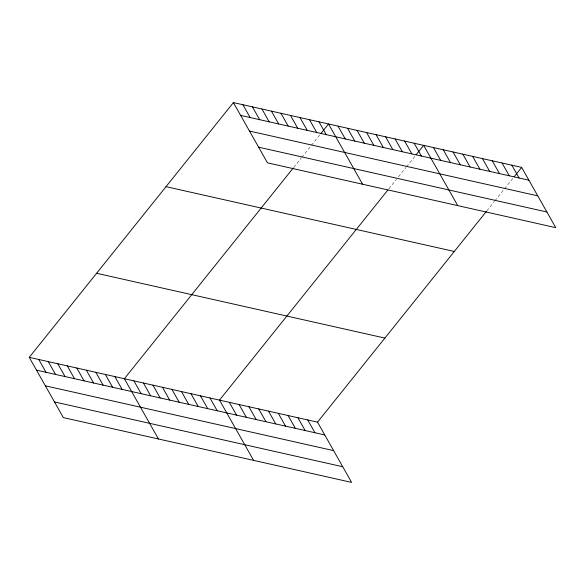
<?xml version="1.0" encoding="UTF-8"?>
<svg xmlns="http://www.w3.org/2000/svg" width="585" height="585" viewBox="0 0 585 585"><rect width="100%" height="100%" fill="white"/><g stroke="black" fill="none" stroke-linecap="round" stroke-linejoin="round"><path stroke-width="0.44" stroke-dasharray="2.92 2.19" d="M293.765 167.347L301.253 158.008M301.787 157.343L310.876 146.001M311.41 145.329L319.966 134.66M388.893 188.736L396.381 179.398M398.524 176.728L406.005 167.383M406.538 166.718L415.094 156.041M486.91 210.768L494.391 201.43M494.932 200.765L504.021 189.423M504.555 188.75L513.645 177.409"/><path stroke-width="0.88" d="M29.25 357.347L317.523 422.151L351.607 482.406L63.341 417.595L29.25 357.347L233.393 102.594L521.659 167.405L555.75 227.653L267.477 162.849L233.393 102.594M293.231 168.019L124.378 378.729L158.469 438.984M321.033 133.321L328.521 123.983L362.605 184.231M387.826 190.074L219.507 400.118L253.597 460.373M416.162 154.711L423.65 145.365L457.741 205.62M317.523 422.151L486.376 211.441M514.178 176.743L521.659 167.405M240.632 115.399L528.906 180.209M249.495 131.055L537.761 195.865M258.621 147.186L546.895 211.997M166.023 186.659L454.296 251.47M96.613 273.275L384.886 338.086M36.497 370.151L324.763 434.955M45.352 385.808L333.625 450.618M54.478 401.939L342.752 466.75M511.86 165.197L519.107 178.001M502.062 162.996L509.301 175.8M492.256 160.795L499.502 173.599M482.457 158.586L489.703 171.39M472.658 156.385L479.897 169.189M462.852 154.184L470.099 166.988M453.053 151.976L460.3 164.78M443.254 149.775L450.494 162.579M433.448 147.574L440.695 160.378M414.136 143.23L421.383 156.034M404.623 141.087L411.869 153.892M395.109 138.952L402.356 151.756M385.595 136.817L392.842 149.621M376.082 134.674L383.329 147.478M366.568 132.539L373.815 145.343M357.055 130.396L364.301 143.201M347.548 128.261L354.788 141.065M338.035 126.119L345.274 138.923M319.008 121.841L326.247 134.645M309.494 119.706L316.741 132.51M299.981 117.563L307.227 130.367M290.467 115.428L297.714 128.232M280.954 113.285L288.2 126.089M271.44 111.15L278.687 123.954M261.926 109.007L269.173 121.812M252.413 106.872L259.66 119.676M242.899 104.73L250.146 117.534M307.717 419.95L314.964 432.754M297.919 417.748L305.165 430.553M288.12 415.54L295.359 428.344M278.314 413.339L285.56 426.143M268.515 411.138L275.762 423.942M258.716 408.93L265.956 421.734M248.91 406.729L256.157 419.533M239.111 404.528L246.358 417.332M229.313 402.319L236.552 415.123M209.993 397.983L217.24 410.787M200.487 395.84L207.726 408.644M190.973 393.705L198.213 406.509M181.46 391.562L188.699 404.367M171.946 389.427L179.185 402.231M162.433 387.285L169.679 400.089M152.919 385.149L160.166 397.954M143.405 383.007L150.652 395.811M133.892 380.872L141.139 393.676M114.865 376.594L122.111 389.398M105.351 374.459L112.598 387.263M95.838 372.316L103.084 385.12M86.331 370.181L93.571 382.985M76.818 368.038L84.057 380.842M67.304 365.903L74.544 378.707M57.791 363.76L65.03 376.565M48.277 361.625L55.524 374.429M38.764 359.483L46.01 372.287"/></g></svg>
